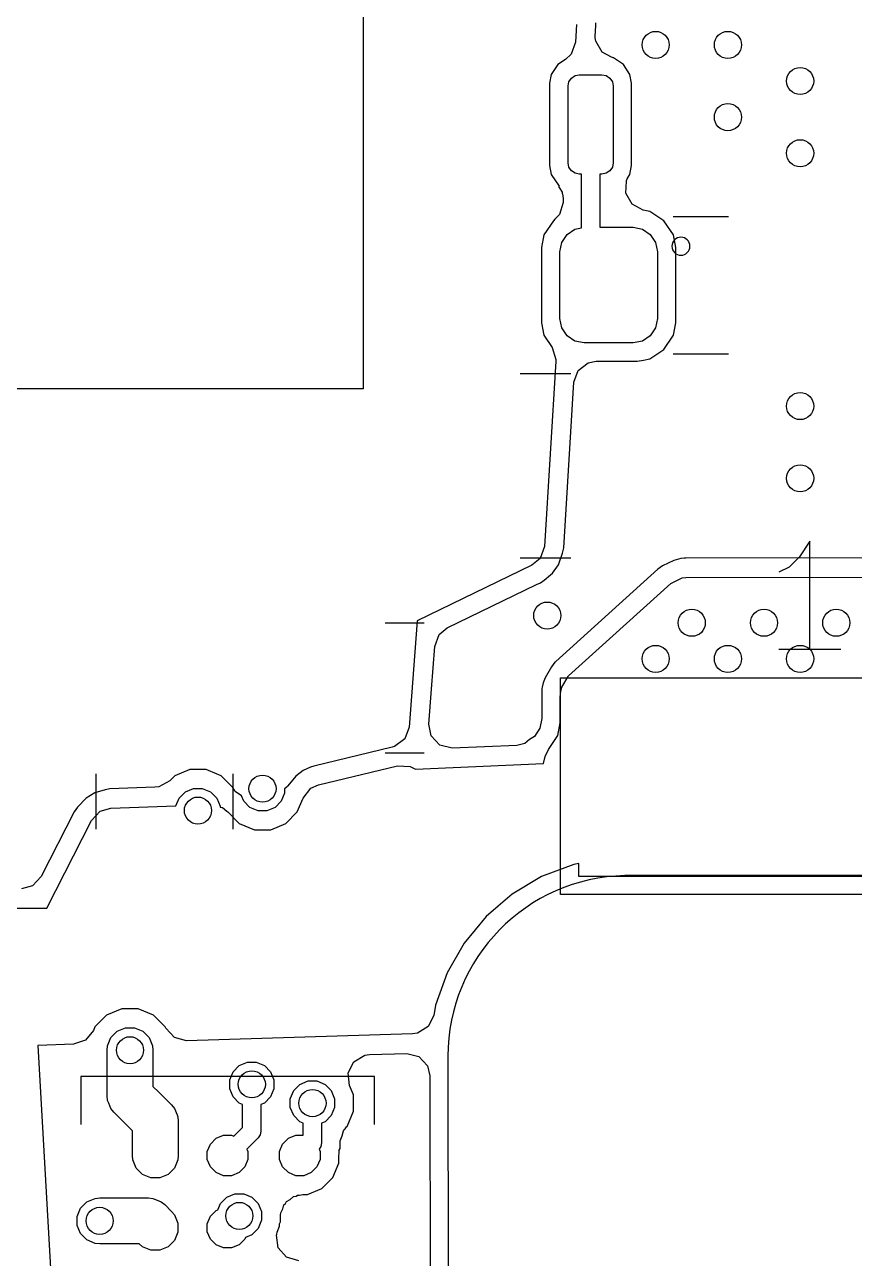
# Model space of a CAD drawing. Extents: x -28 to 25.3, y -6.8 to 48.4.
# Drawn here: x -18.91 to -14.32, y 21.12 to 27.95 of the extents above; entities that cross this region are included whole.
import ezdxf

# ---------------------------------------------------------------- set-up
doc = ezdxf.new("R2010")
doc.units = 0
doc.layers.add('BLACK', color=7, linetype='CONTINUOUS')

msp = doc.modelspace()

# ---------------------------------------------------------------- linework, layer by layer
at = {"layer": 'BLACK', "linetype": 'CONTINUOUS'}
for p, q in [((-17.035668, 31.216502), (-17.035668, 25.936502)), ((-15.854064, 27.954531), (-15.860093, 27.856165)), ((-15.750742, 27.889626), (-15.747165, 27.947979)), ((-15.747165, 27.947979), (-15.74732, 27.963261)), ((-15.749995, 27.880685), (-15.750742, 27.889626)), ((-15.747103, 27.862492), (-15.749995, 27.880685)), ((-15.860093, 27.856165), (-15.883842, 27.790455)), ((-15.712531, 27.801775), (-15.747103, 27.862492)), ((-15.914968, 27.76065), (-15.95684, 27.732672)), ((-15.883842, 27.790455), (-15.914968, 27.76065)), ((-15.659997, 27.774292), (-15.712531, 27.801775)), ((-15.66023, 27.773727), (-15.659997, 27.774292)), ((-15.653927, 27.771116), (-15.66023, 27.773727)), ((-15.650622, 27.769387), (-15.653927, 27.771116)), ((-15.648951, 27.769055), (-15.650622, 27.769387)), ((-15.648942, 27.769051), (-15.648951, 27.769055)), ((-15.594499, 27.732674), (-15.648942, 27.769051)), ((-15.99322, 27.678222), (-16.002768, 27.63022)), ((-15.993217, 27.678229), (-15.99322, 27.678222)), ((-15.95684, 27.732672), (-15.993217, 27.678229)), ((-15.882362, 27.658196), (-15.862086, 27.671744)), ((-15.862086, 27.671744), (-15.838168, 27.676502)), ((-15.838168, 27.676502), (-15.713168, 27.676502)), ((-15.713168, 27.676502), (-15.68925, 27.671744)), ((-15.68925, 27.671744), (-15.668974, 27.658196)), ((-15.55812, 27.67823), (-15.594499, 27.732674)), ((-15.558119, 27.678228), (-15.55812, 27.67823)), ((-15.558118, 27.678226), (-15.558119, 27.678228)), ((-15.548569, 27.630214), (-15.558118, 27.678226)), ((-16.002768, 27.63022), (-16.002768, 27.172792)), ((-15.900668, 27.614002), (-15.89591, 27.63792)), ((-15.900668, 27.189002), (-15.900668, 27.614002)), ((-15.89591, 27.63792), (-15.882362, 27.658196)), ((-15.668974, 27.658196), (-15.655426, 27.63792)), ((-15.655426, 27.63792), (-15.650668, 27.614002)), ((-15.650668, 27.614002), (-15.650668, 27.189002)), ((-15.548568, 27.172789), (-15.548569, 27.630214)), ((-16.002768, 27.172792), (-15.993218, 27.124777)), ((-15.993218, 27.124777), (-15.993217, 27.124775)), ((-15.993217, 27.124775), (-15.950053, 27.060177)), ((-15.89591, 27.165084), (-15.900668, 27.189002)), ((-15.882362, 27.144808), (-15.89591, 27.165084)), ((-15.862086, 27.13126), (-15.882362, 27.144808)), ((-15.838168, 27.126502), (-15.862086, 27.13126)), ((-15.826468, 27.126502), (-15.838168, 27.126502)), ((-15.826468, 26.82836), (-15.826468, 27.126502)), ((-15.713168, 27.126502), (-15.724868, 27.126502)), ((-15.724868, 27.126502), (-15.724868, 26.831502)), ((-15.68925, 27.13126), (-15.713168, 27.126502)), ((-15.668974, 27.144808), (-15.68925, 27.13126)), ((-15.655426, 27.165084), (-15.668974, 27.144808)), ((-15.650668, 27.189002), (-15.655426, 27.165084)), ((-15.568485, 27.109263), (-15.558118, 27.124778)), ((-15.558118, 27.124778), (-15.548568, 27.172789)), ((-15.950053, 27.060177), (-15.95364, 27.057781)), ((-15.95364, 27.057781), (-15.950184, 27.051453)), ((-15.580558, 27.020091), (-15.576988, 27.086677)), ((-15.576988, 27.086677), (-15.576817, 27.089861)), ((-15.576817, 27.089861), (-15.572607, 27.100268)), ((-15.572607, 27.100268), (-15.568485, 27.109263)), ((-15.950184, 27.051453), (-15.933591, 27.025634)), ((-15.933591, 27.025634), (-15.9327, 27.019434)), ((-15.9327, 27.019434), (-15.931402, 27.017057)), ((-15.931402, 27.017057), (-15.928568, 26.990699)), ((-15.928568, 26.990699), (-15.928568, 26.969162)), ((-15.545984, 26.959375), (-15.580558, 27.020091)), ((-15.928568, 26.969162), (-15.948253, 26.902123)), ((-15.484073, 26.92699), (-15.545984, 26.959375)), ((-15.448158, 26.919846), (-15.484073, 26.92699)), ((-15.448157, 26.919846), (-15.448158, 26.919846)), ((-15.448156, 26.919845), (-15.448157, 26.919846)), ((-15.369728, 26.867442), (-15.448156, 26.919845)), ((-15.98161, 26.86744), (-16.034012, 26.789013)), ((-15.972974, 26.876075), (-15.98161, 26.86744)), ((-15.948253, 26.902123), (-15.97341, 26.876511)), ((-15.97341, 26.876511), (-15.972974, 26.876075)), ((-15.317325, 26.789014), (-15.369728, 26.867442)), ((-15.319309, 26.891502), (-15.012027, 26.891502)), ((-16.034012, 26.789013), (-16.047768, 26.719857)), ((-15.935392, 26.748164), (-15.906127, 26.791961)), ((-15.906127, 26.791961), (-15.86233, 26.821226)), ((-15.86233, 26.821226), (-15.826468, 26.82836)), ((-15.724868, 26.831502), (-15.540668, 26.831502)), ((-15.540668, 26.831502), (-15.489006, 26.821226)), ((-15.489006, 26.821226), (-15.445209, 26.791961)), ((-15.445209, 26.791961), (-15.415944, 26.748164)), ((-15.317325, 26.789013), (-15.317325, 26.789014)), ((-15.303568, 26.719857), (-15.317325, 26.789013)), ((-16.047768, 26.719857), (-16.047768, 26.719854)), ((-16.047768, 26.719854), (-16.047768, 26.30315)), ((-15.945668, 26.696502), (-15.935392, 26.748164)), ((-15.415944, 26.748164), (-15.405668, 26.696502)), ((-15.303568, 26.719854), (-15.303568, 26.719857)), ((-15.303568, 26.30315), (-15.303568, 26.719854)), ((-15.945668, 26.326502), (-15.945668, 26.696502)), ((-15.405668, 26.696502), (-15.405668, 26.326502)), ((-16.047768, 26.303148), (-16.047769, 26.303148)), ((-16.047769, 26.303148), (-16.034012, 26.23399)), ((-16.047768, 26.30315), (-16.047768, 26.303148)), ((-15.935392, 26.27484), (-15.945668, 26.326502)), ((-15.405668, 26.326502), (-15.415944, 26.27484)), ((-15.317325, 26.23399), (-15.303568, 26.30315)), ((-16.034012, 26.23399), (-15.988998, 26.16662)), ((-15.906127, 26.231043), (-15.935392, 26.27484)), ((-15.415944, 26.27484), (-15.445209, 26.231043)), ((-15.369728, 26.155562), (-15.317325, 26.23399)), ((-15.988998, 26.16662), (-15.968121, 26.099942)), ((-15.86233, 26.201778), (-15.906127, 26.231043)), ((-15.810668, 26.191502), (-15.86233, 26.201778)), ((-15.540668, 26.191502), (-15.810668, 26.191502)), ((-15.489006, 26.201778), (-15.540668, 26.191502)), ((-15.445209, 26.231043), (-15.489006, 26.201778)), ((-15.968121, 26.099942), (-15.968333, 26.090145)), ((-15.482736, 26.096281), (-15.448156, 26.103159)), ((-15.448156, 26.103159), (-15.369728, 26.155562)), ((-15.319309, 26.131502), (-15.012027, 26.131502)), ((-15.968333, 26.090145), (-16.031237, 25.063806)), ((-15.868213, 25.972992), (-15.844465, 26.038697)), ((-15.844465, 26.038697), (-15.788961, 26.081136)), ((-15.788961, 26.081136), (-15.744446, 26.089402)), ((-15.744446, 26.089402), (-15.517314, 26.089402)), ((-15.517314, 26.089402), (-15.482736, 26.096281)), ((-16.166248, 26.021502), (-15.885088, 26.021502)), ((-15.924338, 25.057254), (-15.868213, 25.972992)), ((-17.035668, 25.936502), (-22.515668, 25.936502)), ((-14.56127, 25.092731), (-14.618413, 25.007017)), ((-14.56127, 24.492731), (-14.56127, 25.092731)), ((-16.031237, 25.063806), (-16.054986, 24.998097)), ((-15.954263, 24.961693), (-15.930514, 25.027402)), ((-15.930514, 25.027402), (-15.924338, 25.057254)), ((-13.575062, 25.00365), (-15.24842, 24.998743)), ((-14.618413, 25.007017), (-14.675556, 24.949874)), ((-16.100829, 24.959853), (-16.735669, 24.651503)), ((-16.166248, 25.001502), (-15.885088, 25.001502)), ((-16.054986, 24.998097), (-16.100829, 24.959853)), ((-15.986378, 24.915857), (-15.954263, 24.961693)), ((-15.402795, 24.93901), (-15.969006, 24.426725)), ((-15.377511, 24.956037), (-15.402795, 24.93901)), ((-15.377503, 24.956042), (-15.377511, 24.956037)), ((-15.314588, 24.986419), (-15.377503, 24.956042)), ((-15.314584, 24.986421), (-15.314588, 24.986419)), ((-15.276964, 24.9967), (-15.314584, 24.986421)), ((-15.276962, 24.996701), (-15.276964, 24.9967)), ((-15.257072, 24.998368), (-15.276962, 24.996701)), ((-15.24842, 24.998743), (-15.257072, 24.998368)), ((-14.675556, 24.949874), (-14.732699, 24.921302)), ((-16.054037, 24.863516), (-16.032221, 24.877613)), ((-16.032221, 24.877613), (-15.997672, 24.906435)), ((-15.997672, 24.906435), (-15.986381, 24.915854)), ((-15.986381, 24.915856), (-15.986378, 24.915857)), ((-15.986381, 24.915854), (-15.986381, 24.915856)), ((-15.330935, 24.859595), (-15.268018, 24.889974)), ((-15.268018, 24.889974), (-15.248115, 24.891642)), ((-15.248115, 24.891642), (-12.007072, 24.901146)), ((-16.569467, 24.613166), (-16.075346, 24.853166)), ((-16.075346, 24.853166), (-16.054047, 24.863511)), ((-16.054047, 24.863511), (-16.054046, 24.863512)), ((-16.054046, 24.863512), (-16.054037, 24.863516)), ((-15.89723, 24.347233), (-15.330935, 24.859595)), ((-16.913504, 24.641502), (-16.697832, 24.641502)), ((-16.735669, 24.651503), (-16.780313, 24.063689)), ((-16.614227, 24.576375), (-16.569467, 24.613166)), ((-16.638932, 24.511022), (-16.614227, 24.576375)), ((-16.656978, 24.273395), (-16.638932, 24.511022)), ((-14.389842, 24.492731), (-14.732699, 24.492731)), ((-15.992791, 24.398023), (-16.027525, 24.337404)), ((-15.972891, 24.423119), (-15.992791, 24.398023)), ((-15.972885, 24.423126), (-15.972891, 24.423119)), ((-15.970245, 24.425586), (-15.972885, 24.423126)), ((-15.969006, 24.426725), (-15.970245, 24.425586)), ((-16.027528, 24.337398), (-16.03876, 24.30907)), ((-16.027525, 24.337404), (-16.027528, 24.337398)), ((-15.941747, 24.33708), (-12.741747, 24.33708)), ((-15.941747, 23.13708), (-15.941747, 24.33708)), ((-15.934599, 24.284156), (-15.899863, 24.344779)), ((-15.899863, 24.344779), (-15.89723, 24.347233)), ((-16.671624, 24.080552), (-16.656978, 24.273395)), ((-16.044331, 24.285776), (-16.045668, 24.278261)), ((-16.045668, 24.278261), (-16.045668, 24.111502)), ((-16.038763, 24.30906), (-16.044331, 24.285776)), ((-16.03876, 24.30907), (-16.038763, 24.30906)), ((-15.943568, 24.232028), (-15.940168, 24.260867)), ((-15.940168, 24.260867), (-15.934599, 24.284156)), ((-15.943568, 24.087658), (-15.943568, 24.232028)), ((-16.780313, 24.063689), (-16.805018, 23.998333)), ((-16.658499, 24.014935), (-16.671624, 24.080552)), ((-16.056325, 24.057926), (-16.086673, 24.012507)), ((-16.045668, 24.111502), (-16.056325, 24.057926)), ((-15.957615, 24.017039), (-15.943568, 24.087658)), ((-16.805018, 23.998333), (-16.861136, 23.956708)), ((-16.610556, 23.964109), (-16.658499, 24.014935)), ((-16.11352, 23.994569), (-16.13978, 23.972623)), ((-16.086673, 24.012507), (-16.11352, 23.994569)), ((-16.008918, 23.940261), (-15.957615, 24.017039)), ((-16.874819, 23.952552), (-17.307662, 23.847911)), ((-16.913504, 23.921502), (-16.697832, 23.921502)), ((-16.861136, 23.956708), (-16.874819, 23.952552)), ((-16.542745, 23.947273), (-16.610556, 23.964109)), ((-16.184033, 23.96243), (-16.542745, 23.947273)), ((-16.13978, 23.972623), (-16.184033, 23.96243)), ((-16.02641, 23.900221), (-16.008918, 23.940261)), ((-17.307662, 23.847911), (-17.326375, 23.841509)), ((-17.282498, 23.743808), (-16.845044, 23.849565)), ((-16.845044, 23.849565), (-16.775257, 23.846185)), ((-16.775257, 23.846185), (-16.752109, 23.835367)), ((-16.745668, 23.831502), (-16.035668, 23.861502)), ((-16.035668, 23.861502), (-16.02641, 23.900221)), ((-18.515668, 23.805143), (-18.515668, 23.497861)), ((-18.078512, 23.794027), (-18.105749, 23.766791)), ((-18.078511, 23.794028), (-18.078512, 23.794027)), ((-17.995043, 23.828602), (-18.078511, 23.794028)), ((-17.995041, 23.828602), (-17.995043, 23.828602)), ((-17.904695, 23.828602), (-17.995041, 23.828602)), ((-17.904694, 23.828602), (-17.904695, 23.828602)), ((-17.890772, 23.822835), (-17.904694, 23.828602)), ((-17.821226, 23.794028), (-17.890772, 23.822835)), ((-17.765135, 23.737937), (-17.821226, 23.794028)), ((-17.755668, 23.805143), (-17.755668, 23.497861)), ((-17.407471, 23.792338), (-17.451314, 23.737934)), ((-17.407465, 23.792343), (-17.407471, 23.792338)), ((-17.367957, 23.822835), (-17.407465, 23.792343)), ((-17.367953, 23.822837), (-17.367957, 23.822835)), ((-17.326375, 23.841509), (-17.367953, 23.822837)), ((-16.752109, 23.835367), (-16.745668, 23.831502)), ((-18.462789, 23.717069), (-18.520683, 23.700227)), ((-18.436882, 23.721257), (-18.462789, 23.717069)), ((-18.188781, 23.730562), (-18.436882, 23.721257)), ((-18.167073, 23.733308), (-18.188781, 23.730562)), ((-18.105749, 23.766791), (-18.167073, 23.733308)), ((-18.053802, 23.670948), (-18.019314, 23.705436)), ((-18.019314, 23.705436), (-17.974254, 23.7241)), ((-17.974254, 23.7241), (-17.925482, 23.7241)), ((-17.925482, 23.7241), (-17.880422, 23.705436)), ((-17.880422, 23.705436), (-17.845934, 23.670948)), ((-17.757341, 23.730143), (-17.765135, 23.737937)), ((-17.750559, 23.719992), (-17.757341, 23.730143)), ((-17.750424, 23.720083), (-17.750559, 23.719992)), ((-17.742829, 23.707097), (-17.750424, 23.720083)), ((-17.708287, 23.682459), (-17.742829, 23.707097)), ((-17.453584, 23.734664), (-17.469632, 23.721736)), ((-17.469632, 23.721736), (-17.469632, 23.69825)), ((-17.451314, 23.737934), (-17.453584, 23.734664)), ((-17.367918, 23.670734), (-17.324077, 23.725136)), ((-17.324077, 23.725136), (-17.282498, 23.743808)), ((-18.568657, 23.670898), (-18.616607, 23.620093)), ((-18.56865, 23.670903), (-18.568657, 23.670898)), ((-18.520683, 23.700227), (-18.56865, 23.670903)), ((-18.071684, 23.627777), (-18.053802, 23.670948)), ((-17.845934, 23.670948), (-17.82727, 23.625888)), ((-17.696164, 23.65319), (-17.708287, 23.682459)), ((-17.661676, 23.618702), (-17.696164, 23.65319)), ((-17.488296, 23.65319), (-17.522784, 23.618702)), ((-17.469632, 23.69825), (-17.488296, 23.65319)), ((-17.399704, 23.593994), (-17.367918, 23.670734)), ((-18.634166, 23.595167), (-18.816838, 23.236345)), ((-18.634163, 23.595171), (-18.634166, 23.595167)), ((-18.616607, 23.620093), (-18.634163, 23.595171)), ((-18.538721, 23.546578), (-18.490766, 23.597389)), ((-18.490766, 23.597389), (-18.432869, 23.614232)), ((-18.432869, 23.614232), (-18.071684, 23.627777)), ((-17.82727, 23.625888), (-17.82727, 23.621096)), ((-17.82727, 23.621096), (-17.814027, 23.61774)), ((-17.814027, 23.61774), (-17.789429, 23.598667)), ((-17.789429, 23.598667), (-17.784756, 23.593994)), ((-17.784756, 23.593994), (-17.720872, 23.53011)), ((-17.616616, 23.600038), (-17.661676, 23.618702)), ((-17.567844, 23.600038), (-17.616616, 23.600038)), ((-17.522784, 23.618702), (-17.567844, 23.600038)), ((-17.463588, 23.53011), (-17.399704, 23.593994)), ((-18.785668, 23.061502), (-18.538721, 23.546578)), ((-17.720872, 23.53011), (-17.637403, 23.495536)), ((-17.547057, 23.495536), (-17.463588, 23.53011)), ((-17.637403, 23.495536), (-17.637401, 23.495536)), ((-17.637401, 23.495536), (-17.547059, 23.495536)), ((-17.547059, 23.495536), (-17.547057, 23.495536)), ((-15.86941, 23.303649), (-16.04708, 23.235818)), ((-15.841747, 23.309037), (-15.86941, 23.303649)), ((-15.841747, 23.23708), (-15.841747, 23.309037)), ((-18.816838, 23.236345), (-18.864795, 23.185533)), ((-16.04708, 23.235818), (-16.210472, 23.13853)), ((-12.841747, 23.23708), (-15.841747, 23.23708)), ((-12.890271, 23.241601), (-15.585668, 23.24132)), ((-18.864795, 23.185533), (-18.927342, 23.168602)), ((-16.210477, 23.138526), (-16.287114, 23.072733)), ((-16.210476, 23.138527), (-16.210477, 23.138526)), ((-16.210472, 23.13853), (-16.210476, 23.138527)), ((-12.741747, 23.13708), (-15.941747, 23.13708)), ((-20.03652, 23.061502), (-18.785668, 23.061502)), ((-16.287114, 23.072733), (-16.35477, 23.014651)), ((-16.354774, 23.014647), (-16.475682, 22.867864)), ((-16.35477, 23.014651), (-16.354774, 23.014647)), ((-16.475685, 22.86786), (-16.569626, 22.70252)), ((-16.475682, 22.867864), (-16.475685, 22.86786)), ((-16.569626, 22.70252), (-16.633824, 22.523511)), ((-18.37124, 22.503335), (-18.455446, 22.468455)), ((-18.371239, 22.503335), (-18.37124, 22.503335)), ((-18.280097, 22.503335), (-18.371239, 22.503335)), ((-18.195893, 22.468456), (-18.280097, 22.503335)), ((-16.633824, 22.523511), (-16.643533, 22.467614)), ((-18.455446, 22.468454), (-18.519887, 22.404013)), ((-18.455446, 22.468455), (-18.455446, 22.468454)), ((-18.195892, 22.468455), (-18.195893, 22.468456)), ((-18.131447, 22.40401), (-18.195892, 22.468455)), ((-16.643533, 22.467614), (-16.674401, 22.404933)), ((-18.528177, 22.384002), (-18.57202, 22.3296)), ((-18.519889, 22.404012), (-18.528177, 22.384002)), ((-18.519887, 22.404013), (-18.519889, 22.404012)), ((-18.450228, 22.299011), (-18.431265, 22.344792)), ((-18.431265, 22.344792), (-18.396225, 22.379832)), ((-18.396225, 22.379832), (-18.350444, 22.398795)), ((-18.350444, 22.398795), (-18.300892, 22.398795)), ((-18.300892, 22.398795), (-18.255111, 22.379832)), ((-18.255111, 22.379832), (-18.220071, 22.344792)), ((-18.220071, 22.344792), (-18.201108, 22.299011)), ((-18.131089, 22.403145), (-18.131447, 22.40401)), ((-18.127697, 22.395667), (-18.131089, 22.403145)), ((-18.08035, 22.344286), (-18.127697, 22.395667)), ((-18.01274, 22.326659), (-18.08035, 22.344286)), ((-16.761915, 22.364894), (-18.01274, 22.326659)), ((-16.734256, 22.36889), (-16.761915, 22.364894)), ((-16.674401, 22.404933), (-16.734256, 22.36889)), ((-18.638948, 22.307516), (-18.835668, 22.301502)), ((-18.835668, 22.301502), (-18.726114, 20.349436)), ((-18.638315, 22.307537), (-18.638948, 22.307516)), ((-18.57202, 22.3296), (-18.638315, 22.307537)), ((-18.452668, 22.274235), (-18.450228, 22.299011)), ((-18.452668, 22.021502), (-18.452668, 22.274235)), ((-18.201108, 22.299011), (-18.198668, 22.274235)), ((-18.198668, 22.274235), (-18.198668, 22.074108)), ((-17.720917, 22.189651), (-17.675857, 22.208315)), ((-17.675857, 22.208315), (-17.627085, 22.208315)), ((-17.627085, 22.208315), (-17.582025, 22.189651)), ((-17.117747, 22.148556), (-17.086472, 22.211036)), ((-17.086472, 22.211036), (-17.026383, 22.246688)), ((-17.026383, 22.246688), (-16.999511, 22.250482)), ((-16.999511, 22.250482), (-16.793794, 22.25677)), ((-16.793794, 22.25677), (-16.726185, 22.239143)), ((-16.726185, 22.239143), (-16.678838, 22.187762)), ((-16.565668, 22.241502), (-16.555668, 15.591502)), ((-17.774069, 22.110103), (-17.755405, 22.155163)), ((-17.755405, 22.155163), (-17.720917, 22.189651)), ((-17.582025, 22.189651), (-17.547537, 22.155163)), ((-17.547537, 22.155163), (-17.528873, 22.110103)), ((-17.110279, 22.079088), (-17.117747, 22.148556)), ((-16.678838, 22.187762), (-16.666006, 22.133014)), ((-18.598468, 22.129702), (-18.598468, 21.863085)), ((-16.972868, 22.129702), (-18.598468, 22.129702)), ((-18.198668, 22.074108), (-18.165865, 22.041305)), ((-17.774069, 22.061331), (-17.774069, 22.110103)), ((-17.528873, 22.110103), (-17.528873, 22.061331)), ((-17.419602, 22.050948), (-17.385114, 22.085436)), ((-17.385114, 22.085436), (-17.340054, 22.1041)), ((-17.340054, 22.1041), (-17.291282, 22.1041)), ((-17.291282, 22.1041), (-17.246222, 22.085436)), ((-17.246222, 22.085436), (-17.211734, 22.050948)), ((-17.088568, 22.026675), (-17.110279, 22.079088)), ((-16.972868, 21.863085), (-16.972868, 22.129702)), ((-16.666006, 22.133014), (-16.656262, 15.652742)), ((-18.450228, 21.996726), (-18.452668, 22.021502)), ((-18.165865, 22.041305), (-18.095865, 21.971305)), ((-17.755405, 22.016271), (-17.774069, 22.061331)), ((-17.720917, 21.981783), (-17.755405, 22.016271)), ((-17.547537, 22.016271), (-17.582025, 21.981783)), ((-17.528873, 22.061331), (-17.547537, 22.016271)), ((-17.438266, 22.005888), (-17.419602, 22.050948)), ((-17.438266, 21.957116), (-17.438266, 22.005888)), ((-17.211734, 22.050948), (-17.19307, 22.005888)), ((-17.19307, 22.005888), (-17.19307, 21.957116)), ((-17.088568, 21.936329), (-17.088568, 22.026675)), ((-18.450228, 21.996725), (-18.450228, 21.996726)), ((-18.443922, 21.981502), (-18.450228, 21.996725)), ((-18.431265, 21.950945), (-18.443922, 21.981502)), ((-18.431264, 21.950944), (-18.431265, 21.950945)), ((-18.415471, 21.931699), (-18.431264, 21.950944)), ((-18.345471, 21.861699), (-18.415471, 21.931699)), ((-18.095865, 21.971305), (-18.080071, 21.95206)), ((-18.080071, 21.95206), (-18.065095, 21.915905)), ((-17.702271, 21.97406), (-17.720917, 21.981783)), ((-17.702271, 21.846741), (-17.702271, 21.97406)), ((-17.582025, 21.981783), (-17.600671, 21.97406)), ((-17.600671, 21.97406), (-17.600671, 21.825699)), ((-17.419602, 21.912056), (-17.438266, 21.957116)), ((-17.19307, 21.957116), (-17.211734, 21.912056)), ((-17.123142, 21.85286), (-17.088568, 21.936329)), ((-18.312668, 21.828896), (-18.345471, 21.861699)), ((-18.065095, 21.915905), (-18.061108, 21.906278)), ((-18.061108, 21.906278), (-18.058668, 21.881502)), ((-18.058668, 21.881502), (-18.058668, 21.691502)), ((-17.385114, 21.877568), (-17.419602, 21.912056)), ((-17.366468, 21.869845), (-17.385114, 21.877568)), ((-17.366468, 21.803606), (-17.366468, 21.869845)), ((-17.246222, 21.877568), (-17.264868, 21.869845)), ((-17.264868, 21.869845), (-17.264868, 21.761502)), ((-17.211734, 21.912056), (-17.246222, 21.877568)), ((-18.312668, 21.691502), (-18.312668, 21.828896)), ((-17.84917, 21.786539), (-17.807967, 21.803606)), ((-17.807967, 21.803606), (-17.763369, 21.803606)), ((-17.763369, 21.803606), (-17.750668, 21.798345)), ((-17.750668, 21.798345), (-17.702271, 21.846741)), ((-17.604538, 21.806258), (-17.61555, 21.789778)), ((-17.600671, 21.825699), (-17.604538, 21.806259)), ((-17.604538, 21.806259), (-17.604538, 21.806258)), ((-17.44917, 21.786539), (-17.407967, 21.803606)), ((-17.407967, 21.803606), (-17.366468, 21.803606)), ((-17.162254, 21.773155), (-17.151396, 21.800603)), ((-17.151396, 21.800603), (-17.143083, 21.828911)), ((-17.143083, 21.828911), (-17.137413, 21.835949)), ((-17.137413, 21.835949), (-17.136551, 21.838125)), ((-17.136551, 21.838125), (-17.134431, 21.839648)), ((-17.134431, 21.839648), (-17.126449, 21.849553)), ((-17.126449, 21.849553), (-17.123142, 21.85286)), ((-17.897772, 21.713801), (-17.880705, 21.755004)), ((-17.880705, 21.755004), (-17.84917, 21.786539)), ((-17.61555, 21.789778), (-17.678826, 21.726503)), ((-17.678826, 21.726503), (-17.673564, 21.713801)), ((-17.497772, 21.713801), (-17.480705, 21.755004)), ((-17.480705, 21.755004), (-17.44917, 21.786539)), ((-17.268735, 21.742062), (-17.278943, 21.726786)), ((-17.278943, 21.726786), (-17.273564, 21.713801)), ((-17.264868, 21.761502), (-17.268735, 21.742062)), ((-17.16704, 21.720776), (-17.162768, 21.731089)), ((-17.162768, 21.76753), (-17.162254, 21.773155)), ((-17.162768, 21.731089), (-17.162768, 21.76753)), ((-18.310228, 21.666726), (-18.312668, 21.691502)), ((-18.291265, 21.620945), (-18.310228, 21.666726)), ((-18.061108, 21.666726), (-18.080071, 21.620945)), ((-18.058668, 21.691502), (-18.061108, 21.666726)), ((-17.897772, 21.669203), (-17.897772, 21.713801)), ((-17.880705, 21.628), (-17.897772, 21.669203)), ((-17.673564, 21.669203), (-17.690631, 21.628)), ((-17.673564, 21.713801), (-17.673564, 21.669203)), ((-17.497772, 21.669203), (-17.497772, 21.713801)), ((-17.480705, 21.628), (-17.497772, 21.669203)), ((-17.273564, 21.669203), (-17.290631, 21.628)), ((-17.273564, 21.713801), (-17.273564, 21.669203)), ((-17.169268, 21.690733), (-17.168754, 21.702016)), ((-17.169268, 21.648457), (-17.169268, 21.690733)), ((-17.168754, 21.702016), (-17.16704, 21.720776)), ((-18.256225, 21.585905), (-18.291265, 21.620945)), ((-18.080071, 21.620945), (-18.115111, 21.585905)), ((-17.84917, 21.596465), (-17.880705, 21.628)), ((-17.807967, 21.579398), (-17.84917, 21.596465)), ((-17.722166, 21.596465), (-17.763369, 21.579398)), ((-17.690631, 21.628), (-17.722166, 21.596465)), ((-17.44917, 21.596465), (-17.480705, 21.628)), ((-17.407967, 21.579398), (-17.44917, 21.596465)), ((-17.322166, 21.596465), (-17.363369, 21.579398)), ((-17.290631, 21.628), (-17.322166, 21.596465)), ((-17.202213, 21.568921), (-17.169268, 21.648457)), ((-18.210444, 21.566942), (-18.256225, 21.585905)), ((-18.160892, 21.566942), (-18.210444, 21.566942)), ((-18.115111, 21.585905), (-18.160892, 21.566942)), ((-17.763369, 21.579398), (-17.807967, 21.579398)), ((-17.363369, 21.579398), (-17.407967, 21.579398)), ((-17.263087, 21.508047), (-17.202213, 21.568921)), ((-18.56417, 21.435044), (-18.518389, 21.454007)), ((-18.518389, 21.454007), (-18.493613, 21.456447)), ((-18.493613, 21.456447), (-18.223613, 21.456447)), ((-18.223613, 21.456447), (-18.198837, 21.454007)), ((-18.198837, 21.454007), (-18.198836, 21.454007)), ((-18.198836, 21.454007), (-18.1941, 21.452045)), ((-18.1941, 21.452045), (-18.153056, 21.435044)), ((-17.824165, 21.426387), (-17.789677, 21.460875)), ((-17.789677, 21.460875), (-17.744617, 21.479539)), ((-17.744617, 21.479539), (-17.695845, 21.479539)), ((-17.695845, 21.479539), (-17.650785, 21.460875)), ((-17.650785, 21.460875), (-17.616297, 21.426387)), ((-17.438496, 21.448426), (-17.420642, 21.463896)), ((-17.420642, 21.463896), (-17.406399, 21.466995)), ((-17.406399, 21.466995), (-17.398471, 21.471581)), ((-17.398471, 21.471581), (-17.387644, 21.471075)), ((-17.387644, 21.471075), (-17.369131, 21.475102)), ((-17.369131, 21.475102), (-17.342624, 21.475102)), ((-17.342624, 21.475102), (-17.342623, 21.475102)), ((-17.342623, 21.475102), (-17.263087, 21.508047)), ((-18.618173, 21.354223), (-18.59921, 21.400004)), ((-18.59921, 21.400004), (-18.56417, 21.435044)), ((-18.153056, 21.435044), (-18.153055, 21.435043)), ((-18.153055, 21.435043), (-18.13381, 21.41925)), ((-18.13381, 21.41925), (-18.095866, 21.381305)), ((-17.880705, 21.355004), (-17.84917, 21.386539)), ((-17.84917, 21.386539), (-17.83891, 21.390789)), ((-17.83891, 21.390789), (-17.824165, 21.426387)), ((-17.616297, 21.426387), (-17.597633, 21.381327)), ((-17.490911, 21.374462), (-17.480102, 21.395474)), ((-17.480102, 21.395474), (-17.473446, 21.418141)), ((-17.473446, 21.418141), (-17.464417, 21.425966)), ((-17.464417, 21.425966), (-17.458949, 21.436593)), ((-17.458949, 21.436593), (-17.438496, 21.448426)), ((-18.618173, 21.304671), (-18.618173, 21.354223)), ((-18.095866, 21.381305), (-18.080072, 21.36206)), ((-18.080072, 21.36206), (-18.061109, 21.316279)), ((-18.061109, 21.316279), (-18.061109, 21.266725)), ((-17.897772, 21.313801), (-17.880705, 21.355004)), ((-17.597633, 21.332555), (-17.616297, 21.287495)), ((-17.597633, 21.381327), (-17.597633, 21.332555)), ((-17.497772, 21.313801), (-17.493131, 21.325006)), ((-17.493131, 21.362889), (-17.490911, 21.374462)), ((-17.493131, 21.325006), (-17.493131, 21.362889)), ((-18.59921, 21.25889), (-18.618173, 21.304671)), ((-18.56417, 21.22385), (-18.59921, 21.25889)), ((-18.061109, 21.266725), (-18.080072, 21.220944)), ((-17.897772, 21.269203), (-17.897772, 21.313801)), ((-17.880705, 21.228), (-17.897772, 21.269203)), ((-17.650785, 21.253007), (-17.68638, 21.238264)), ((-17.616297, 21.287495), (-17.650785, 21.253007)), ((-17.514734, 21.249549), (-17.513776, 21.255262)), ((-17.50479, 21.180391), (-17.514734, 21.249549)), ((-17.513776, 21.255262), (-17.511395, 21.267675)), ((-17.511395, 21.267675), (-17.497772, 21.300564)), ((-17.497772, 21.300564), (-17.497772, 21.313801)), ((-18.518389, 21.204887), (-18.56417, 21.22385)), ((-18.493613, 21.202447), (-18.518389, 21.204887)), ((-18.276218, 21.202447), (-18.493613, 21.202447)), ((-18.275471, 21.2017), (-18.276218, 21.202447)), ((-18.256226, 21.185906), (-18.275471, 21.2017)), ((-18.210445, 21.166943), (-18.256226, 21.185906)), ((-18.11511, 21.185906), (-18.160891, 21.166943)), ((-18.080072, 21.220944), (-18.11511, 21.185906)), ((-17.84917, 21.196465), (-17.880705, 21.228)), ((-17.807967, 21.179398), (-17.84917, 21.196465)), ((-17.763369, 21.179398), (-17.807967, 21.179398)), ((-17.722166, 21.196465), (-17.763369, 21.179398)), ((-17.690631, 21.228), (-17.722166, 21.196465)), ((-17.68638, 21.238264), (-17.690631, 21.228)), ((-17.459035, 21.127587), (-17.50479, 21.180391)), ((-18.160891, 21.166943), (-18.210445, 21.166943)), ((-17.391996, 21.107902), (-17.459035, 21.127587))]:
    msp.add_line(p, q, dxfattribs=at)
at = {"layer": 'BLACK'}
for centre in [(-15.415668, 27.841502), (-15.015668, 27.841502), (-14.615668, 27.641502), (-15.015668, 27.441502), (-14.615668, 27.241502), (-14.615668, 25.841502), (-14.615668, 25.441502), (-16.015668, 24.681502), (-15.215668, 24.641502), (-14.815668, 24.641502), (-14.415668, 24.641502), (-15.415668, 24.441502), (-15.015668, 24.441502), (-14.615668, 24.441502), (-17.59223, 23.722636), (-17.949868, 23.601502), (-18.325668, 22.274235), (-17.651471, 22.085717), (-17.315668, 21.981502), (-18.493613, 21.329447), (-17.720231, 21.356941)]:
    msp.add_circle(centre, 0.075, dxfattribs=at)
for centre, radius, start, end in [((-15.275668, 26.726502), 0.05, -270, -90), ((-15.275668, 26.726502), 0.05, -90, 90), ((-15.56567, 22.24146), 1.00006, -268.8541913, -179.9789164)]:
    msp.add_arc(centre, radius, start, end, dxfattribs=at)

doc.saveas('drawing.dxf')
